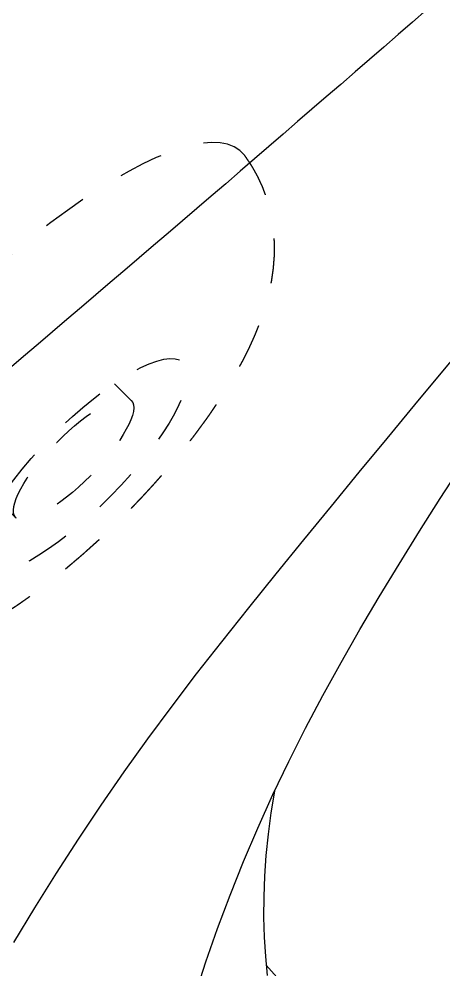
# Model space of a CAD drawing. Extents: x 938 to 1038, y 781 to 934.
# Drawn here: x 948.533 to 949.718, y 871.554 to 874.208 of the extents above; entities that cross this region are included whole.
import ezdxf

# ---------------------------------------------------------------- set-up
doc = ezdxf.new("R2010")
doc.units = 0
doc.header["$MEASUREMENT"] = 0
doc.linetypes.add('HIDDEN', pattern=[0.1875, 0.0625, -0.0625, 0.0625])
for name, color, linetype in [('1', 4, 'Continuous'), ('1_CYAN', 4, 'Continuous'), ('2', 2, 'Continuous')]:
    doc.layers.add(name, color=color, linetype=linetype)

# ---------------------------------------------------------------- blocks, each defined once
blk = doc.blocks.new('MINIHIDDEN')
at = {"layer": '1', "color": 3, "linetype": 'HIDDEN', "ltscale": 2}
for p, q in [((131.4462945068503, 42.80529834674526), (131.5114103910273, 42.79879163845914)), ((131.4005567605983, 42.34757784407161), (131.4656726447753, 42.34107113578551))]:
    blk.add_line(p, q, dxfattribs=at)
at = {"layer": '1', "color": 3, "linetype": 'HIDDEN', "ltscale": 2, "extrusion": (-5.088821375757886e-18, -2.738530061285293e-17, -1)}
blk.add_ellipse((131.6896725948608, 42.54983335326187), major_axis=(-0.09346409016709811, -0.9353418967678265), ratio=0.2875604840019277, start_param=3.096514190688376, end_param=6.328263770081, dxfattribs=at)
at = {"layer": '1', "color": 3, "linetype": 'HIDDEN', "ltscale": 2, "extrusion": (5.950113185854226e-18, 8.308683871567985e-17, -1)}
blk.add_ellipse((131.3942375244912, 42.57935471881918), major_axis=(-0.04049106464417648, -0.40521433567397), ratio=0.2875604840019278, start_param=4.355360367553329, end_param=10.63854567473291, dxfattribs=at)
at = {"layer": '1', "color": 3, "linetype": 'HIDDEN', "ltscale": 2, "extrusion": (4.306459050481783e-19, 2.785076905141347e-17, -1)}
blk.add_ellipse((131.4234256337242, 42.57643809540841), major_axis=(-0.02286887312599209, -0.2288602513368086), ratio=0.2875604840019276, start_param=1.213767713963539, end_param=7.496953021143125, dxfattribs=at)
at = {"layer": '1', "color": 3, "linetype": 'HIDDEN', "ltscale": 2}
blk.add_open_spline([(131.7709212088081, 43.48543621644918), (131.7360623575119, 43.48199886064131), (131.7026269291418, 43.47587104587191), (131.6710231360172, 43.46743705934854), (131.6415082677996, 43.45712121686404), (131.6091481397732, 43.44291519743562), (131.5799200226082, 43.42725729804206), (131.5536548628504, 43.41066767904343), (131.5300924417111, 43.39354026525722), (131.5007016513068, 43.36883152703172), (131.4753061069868, 43.34407502044656), (131.4531461165772, 43.31950068037697), (131.4335876564169, 43.29517944725777), (131.4080378927159, 43.25911036809531), (131.3859424501622, 43.22334125994764), (131.3664246693029, 43.18759780142429), (131.3488889545824, 43.15162836431335), (131.3329305805217, 43.11523021910506), (131.3106162748087, 43.05740591372371), (131.2908275036979, 42.99785832774261), (131.2732112274866, 42.93647541875396), (131.2575845761519, 42.87331329331055), (131.243863331828, 42.80855078371577), (131.2345829888295, 42.75778650127099), (131.2264164931116, 42.70637837224142), (131.2193729991172, 42.65448881186315), (131.2134662244138, 42.60229012554064), (131.2087127395925, 42.5499595995887), (131.2045233060933, 42.48659616275672), (131.2020927752695, 42.42360594207098), (131.2014633799143, 42.36127193812366), (131.2026876743313, 42.2998383879948), (131.2052588170659, 42.24815388210541), (131.2093020163785, 42.19733648969137), (131.2149115874394, 42.14739892970458), (131.2222309230184, 42.09827736510528), (131.231483527232, 42.04980702420093), (131.2438403853086, 41.99866169111174), (131.2594911987342, 41.94734945901188), (131.2796343076274, 41.89505273579533), (131.2982885014, 41.85570403176352), (131.3216465371642, 41.81488125607446), (131.3515135131391, 41.77237506733923), (131.3798419206716, 41.73936075607152), (131.4145189544092, 41.70617844295241), (131.4451517948044, 41.6820986145058), (131.4803239216563, 41.65939511750637), (131.5200978307526, 41.63911123944124), (131.5640894737118, 41.62244053379451), (131.5841829216841, 41.61665277924325)], degree=1, knots=[1.258846176864954, 1.258846176864954, 1.284049785363782, 1.30925339386261, 1.334457002361438, 1.359660610860266, 1.38976431999882, 1.419868029137374, 1.449971738275929, 1.480075447414483, 1.522807016465091, 1.565538585515698, 1.608270154566305, 1.651001723616912, 1.715116318226105, 1.779230912835296, 1.843345507444488, 1.907460102053681, 1.971574696662873, 2.071336734999626, 2.171098773336379, 2.270860811673133, 2.370622850009886, 2.470384888346639, 2.54715961707554, 2.623934345804441, 2.700709074533342, 2.777483803262244, 2.854258531991145, 2.947333969056945, 3.040409406122745, 3.133484843188545, 3.226560280254345, 3.306164335394391, 3.385768390534436, 3.465372445674482, 3.544976500814527, 3.624580555954572, 3.709200410252933, 3.793820264551292, 3.878440118849652, 3.940150456469474, 4.001860794089295, 4.063571131709116, 4.110155533564104, 4.156739935419091, 4.191384198304789, 4.226028461190486, 4.260672724076183, 4.295316986961882, 4.310281904651913, 4.310281904651913], dxfattribs=at)
blk = doc.blocks.new('Pillow07')
at = {"layer": '1_CYAN', "color": 4, "linetype": 'Continuous'}
blk.add_lwpolyline([(-2.358332637180531, -0.8695079955767184, -0.006602996200458367), (-5.744514135863909, -0.6163989818215185, -0.02192391035929798), (-6.177957016214016, -0.5535872521422469, -0.08150182780648879), (-6.68289164490028, -0.382481128966683, -0.1551490614242185), (-7.056997164799462, -0.002437467740469046, -0.08301324800163974), (-7.178174548866263, 0.3004017295318704, -0.1363264164371228), (-7.125374036986983, 1.034083846296076, -0.09677777535910637), (-6.56520503488024, 1.943802600401373, -0.1273971405966904), (-4.291248621533974, 3.344006963225443, -0.1868719742021929), (-3.257582251125974, 3.279550644586543, 0.06562460973818743), (-1.709945417316053, 2.868126927913902, 0.07143538561792971), (1.709945417191786, 2.868126927913902, 0.06562460973818743), (3.257582251001708, 3.279550644586543, -0.1868719742021929), (4.291248621409707, 3.344006963225443, -0.1273971405966904), (6.565205034755973, 1.943802600401373, -0.09677777535910637), (7.125374036862716, 1.034083846296076, -0.1363264164371228), (7.178174548741996, 0.3004017295318704, -0.08301324800163974), (7.056997164675195, -0.002437467740469046, -0.1551490614242231), (6.682891644776014, -0.382481128966683, -0.08150182780648879), (6.177957016089749, -0.5535872521422469, -0.02192391035929798), (5.744514135739642, -0.6163989818215185, -0.006602996200458367), (2.358332637056265, -0.8695079955767184, -0.02343007855325684)], format="xyb", close=True, dxfattribs=at)
blk = doc.blocks.new('VISTA')
at = {"layer": '1', "color": 3, "linetype": 'Continuous'}
for points in [[(11.91889406424616, 73.75441714247097), (11.84040906424616, 73.66086714247092), (11.7621760642462, 73.56709714247097), (11.6841950642463, 73.47311714247087), (11.60646706424609, 73.37892714247096), (11.52899206424627, 73.28452714247089), (11.45177106424626, 73.1899171424709), (11.37480406424606, 73.0950871424709), (11.29809106424614, 73.00006714247093), (11.22212706424625, 72.90544714247096), (11.15216006424612, 72.81659714247087), (11.08334206424615, 72.72637714247094), (11.0159080642461, 72.63508714247087), (10.94987406424616, 72.54274714247094), (10.88525406424628, 72.44939714247096), (10.82206306424609, 72.35504714247088), (10.76031606424613, 72.25972714247098), (10.70002906424611, 72.16346714247095), (10.64121606424624, 72.06629714247094)], [(11.14872606424615, 71.91939714247087), (11.17899406424613, 72.01228714247088), (11.21157206424618, 72.10534714247092), (11.24648806424625, 72.19854714247094), (11.28384806424629, 72.29201714247085), (11.32366506424614, 72.38562714247098), (11.36586506424624, 72.47906714247085), (11.4103720642463, 72.57201714247094), (11.45717206424615, 72.66427714247095), (11.50619706424618, 72.75614714247092), (11.55713406424616, 72.84786714247093), (11.60959106424616, 72.9395571424709), (11.66348706424628, 73.03118714247091), (11.71880006424612, 73.12271714247095), (11.77550506424609, 73.21412714247094), (11.83357806424624, 73.30537714247089), (11.8929940642463, 73.39643714247097)], [(11.34739406424615, 72.00348714247093), (11.41336206424626, 71.92848714247089), (11.49882906424614, 71.87221714247096), (11.60344906424621, 71.83706714247091), (11.72609106424625, 71.82479714247086), (11.8648420642462, 71.8363071424709), (12.01710006424628, 71.87162714247086), (12.1797310642462, 71.92979714247087), (12.34928106424627, 72.0090371424709), (12.52220906424623, 72.10683714247091), (12.69511106424625, 72.22018714247088), (12.86491106424614, 72.34583714247094), (13.02898806424628, 72.48046714247096), (13.18525806424623, 72.6208871424709), (13.4687630642461, 72.90793714247093)], [(11.37028406424611, 72.4885471424709), (11.36059606424624, 72.42819714247094), (11.35278206424618, 72.36846714247088), (11.34684306424629, 72.3094271424709), (11.3427780642462, 72.2511571424709), (11.34058806424628, 72.19372714247095), (11.34027406424616, 72.13721714247094), (11.3418350642462, 72.08169714247094), (11.34527206424627, 72.02723714247088), (11.35058506424616, 71.97393714247096)]]:
    blk.add_lwpolyline(points, dxfattribs=at)
at = {"layer": '1', "color": 1, "xscale": -1, "rotation": 309.6934303656407}
blk.add_blockref('MINIHIDDEN', (61.9851126314627, -54.90365180121535), dxfattribs=at)
at = {"layer": '2', "linetype": 'Continuous', "rotation": 45.0000000000046}
blk.add_blockref('Pillow07', (13.64680010052348, 77.65223442887839), dxfattribs=at)

msp = doc.modelspace()

# ---------------------------------------------------------------- block references
at = {"layer": '1'}
msp.add_blockref('VISTA', (937.8767352618522, 799.5643931736838), dxfattribs=at)

doc.saveas('drawing.dxf')
